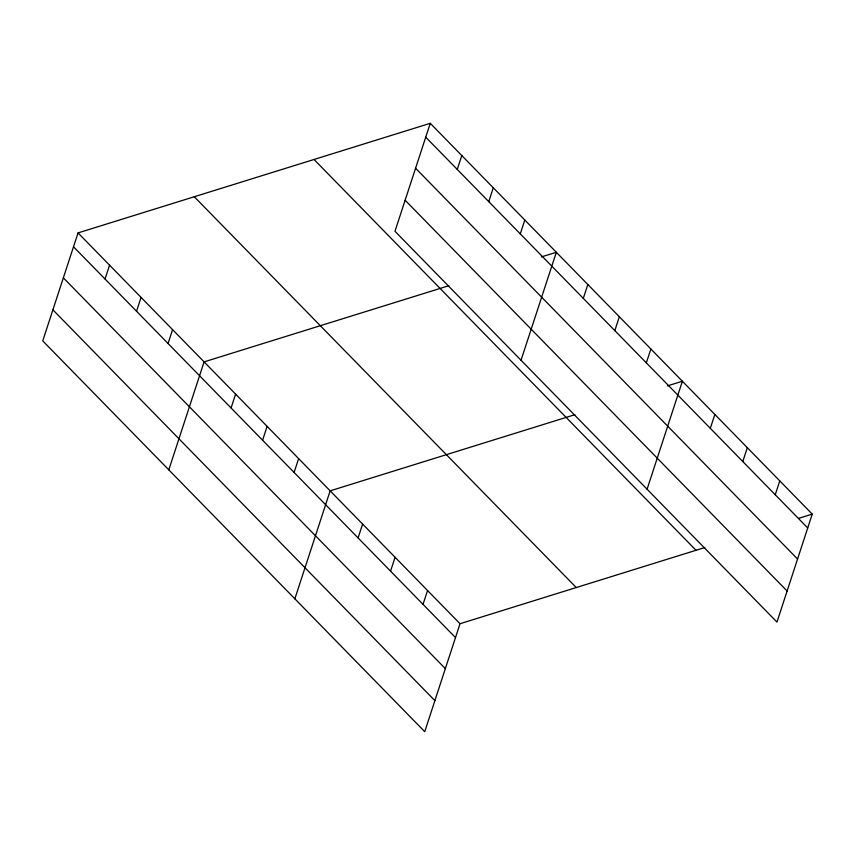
<?xml version="1.0" encoding="UTF-8"?>
<svg xmlns="http://www.w3.org/2000/svg" width="855" height="855" viewBox="0 0 855 855"><rect width="100%" height="100%" fill="white"/><g stroke="black" fill="none" stroke-linecap="round" stroke-linejoin="round"><path stroke-width="1.28" d="M430.268 123.312L394.978 231.278L776.96 622.087L812.25 514.112L430.268 123.312L78.04 232.913L42.75 340.889L424.732 731.688L460.022 623.723L704.766 547.563M105.026 279.019L109.558 265.157M136.533 311.263L141.064 297.401M168.05 343.496L172.582 329.635M168.798 469.855L204.089 361.879L448.832 285.72M231.074 407.985L235.606 394.123M262.592 440.229L267.123 426.367M294.099 472.462L298.63 458.601M294.857 598.81L330.148 490.845L574.891 414.686M457.254 169.418L461.786 155.557M358.085 537.923L362.616 524.062M488.771 201.652L493.303 187.79M390.553 571.14L395.085 557.278M520.278 233.896L524.81 220.034M423.022 604.357L427.553 590.506M521.037 360.244L556.327 252.278L541.322 256.949M583.302 298.384L587.834 284.523M614.82 330.618L619.351 316.756M646.337 362.862L650.869 349M647.085 489.21L682.376 381.245L667.381 385.904M710.313 428.323L714.844 414.461M742.781 461.54L747.313 447.678M775.25 494.756L779.781 480.895M798.506 518.397L812.25 514.112M425.737 137.174L807.719 527.973M415.594 168.232L797.565 559.031M405.131 200.23L787.113 591.029M314.031 159.479L696.013 550.289M194.277 196.746L576.259 587.545M78.04 232.913L460.022 623.723M73.509 246.774L455.491 637.584M63.356 277.832L445.337 668.631M52.903 309.831L434.874 700.63"/></g></svg>
